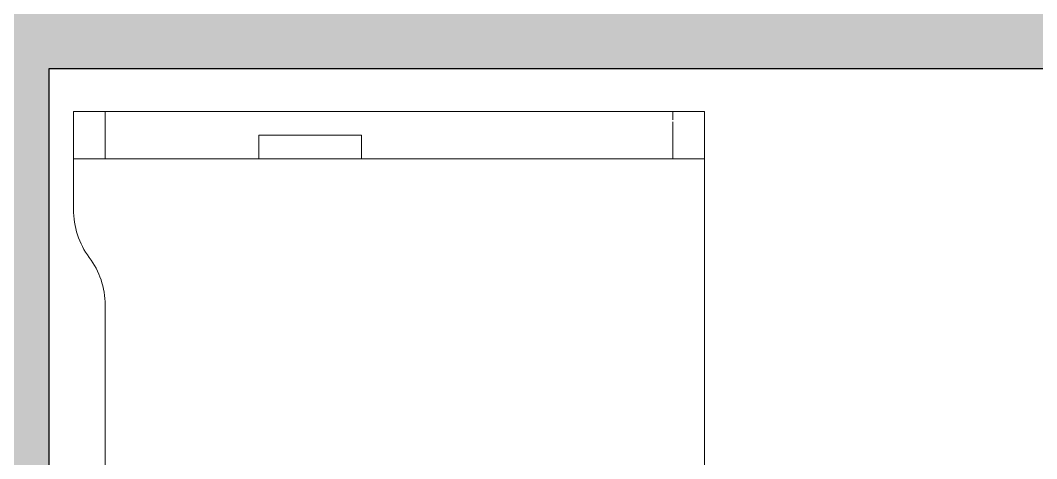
# Model space of a CAD drawing. Header units: millimetres. Extents: x 155927 to 317870, y -36033 to 97293.
# Drawn here: x 210704 to 211993, y 19583 to 20139 of the extents above; entities that cross this region are included whole.
import ezdxf

# ---------------------------------------------------------------- set-up
doc = ezdxf.new("R2010")
doc.units = ezdxf.units.MM
doc.header["$MEASUREMENT"] = 0
for name, color, linetype, lineweight in [('A-WALL', 7, 'CONTINUOUS', 9), ('A-WALL-PATT', 7, 'CONTINUOUS', 9), ('I-FURN', 8, 'CONTINUOUS', 9)]:
    doc.layers.add(name, color=color, linetype=linetype, lineweight=lineweight)

msp = doc.modelspace()

# ---------------------------------------------------------------- hatches: boundary and pattern name
at = {"layer": 'A-WALL-PATT'}
for points in [[(210618.8, 15107.6), (210740.8, 15107.6), (210740.8, 20716.3), (210735.8, 20716.3), (210735.8, 22275.7), (210740.8, 22275.7), (210740.8, 22377.3), (210735.8, 22377.3), (210735.8, 23936.7), (210740.8, 23936.7), (210740.8, 26907.6), (210618.8, 26907.6), (210618.8, 24146), (210673, 24146), (210673, 22014.6), (210618.8, 22014.6), (210618.8, 20817), (210673, 20817), (210673, 18685.6), (210618.8, 18685.6), (210618.8, 17008.8), (210645.8, 17008.8), (210645.8, 15808.8), (210618.8, 15808.8), (210618.8, 15606.6)], [(224437.8, 20077.6), (224748.8, 20077.6), (224748.8, 20199.6), (210740.8, 20199.6), (210740.8, 20077.6), (223836.3, 20077.6)]]:
    msp.add_hatch(color=256, dxfattribs=at).paths.add_polyline_path(points, flags=0)

# ---------------------------------------------------------------- linework, layer by layer
at = {"layer": 'A-WALL', "lineweight": 30}
for p, q in [((210740.8, 20077.6), (216523.8, 20077.6)), ((210740.8, 15707.6), (210740.8, 20077.6))]:
    msp.add_line(p, q, dxfattribs=at)
at = {"layer": 'I-FURN'}
for p, q in [((210811.9, 20022.9), (210771.9, 20022.9)), ((210771.9, 20022.9), (211571.9, 20022.9)), ((210771.9, 19962.9), (210771.9, 20022.9)), ((210771.9, 19962.9), (210771.9, 20022.9)), ((210771.9, 20022.9), (210771.9, 19899)), ((211571.9, 20022.9), (210771.9, 20022.9)), ((210771.9, 20022.9), (211571.9, 20022.9)), ((210771.9, 19899), (210771.9, 20022.9)), ((211531.9, 20022.9), (210811.9, 20022.9)), ((210811.9, 19962.9), (210811.9, 20022.9)), ((210811.9, 19962.9), (210811.9, 20022.9)), ((211571.9, 20022.9), (211531.9, 20022.9)), ((211531.9, 20012.3), (211531.9, 20022.9)), ((211531.9, 20012.3), (211531.9, 20022.9)), ((211571.9, 19962.9), (211571.9, 20022.9)), ((211571.9, 20022.9), (211571.9, 19962.9)), ((211571.9, 18422.9), (211571.9, 20022.9)), ((211571.9, 20022.9), (211571.9, 18422.9)), ((211531.9, 19962.9), (211531.9, 20010)), ((211531.9, 19962.9), (211531.9, 20010)), ((211006.9, 19962.9), (211006.9, 19992.9)), ((211006.9, 19992.9), (211136.9, 19992.9)), ((211006.9, 19962.9), (211006.9, 19992.9)), ((211136.9, 19992.9), (211006.9, 19992.9)), ((211136.9, 19962.9), (211136.9, 19992.9)), ((211136.9, 19992.9), (211136.9, 19962.9)), ((211006.9, 19962.9), (210771.9, 19962.9)), ((210771.9, 19962.9), (210811.9, 19962.9)), ((210811.9, 19962.9), (211531.9, 19962.9)), ((211136.9, 19962.9), (211006.9, 19962.9)), ((211571.9, 19962.9), (211136.9, 19962.9)), ((211531.9, 19962.9), (211571.9, 19962.9)), ((210811.9, 19777.9), (210811.9, 18667.9)), ((210811.9, 18667.9), (210811.9, 19777.9))]:
    msp.add_line(p, q, dxfattribs=at)
for centre, start, end in [((210871.9, 19897.9), 179.3744, 216.8699), ((210871.9, 19897.9), 179.3744, 216.8699), ((210711.9, 19777.9), 0, 36.8699), ((210711.9, 19777.9), 0, 36.8699)]:
    msp.add_arc(centre, 100, start, end, dxfattribs=at)

doc.saveas('drawing.dxf')
